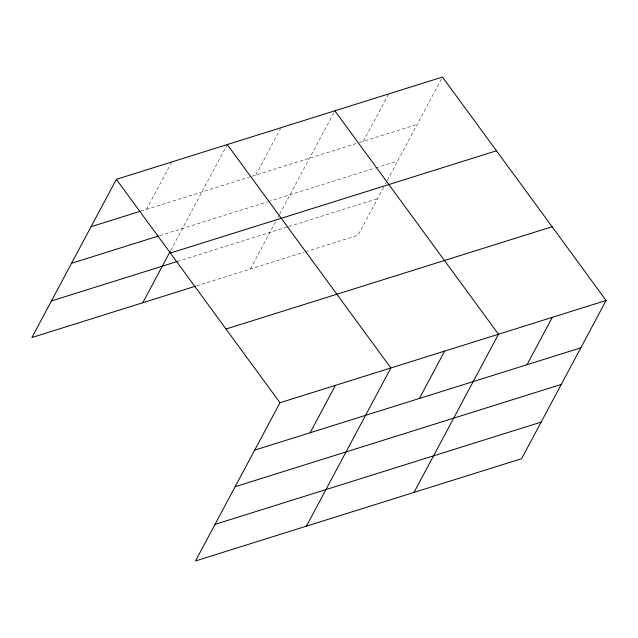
<?xml version="1.0" encoding="UTF-8"?>
<svg xmlns="http://www.w3.org/2000/svg" width="638" height="638" viewBox="0 0 638 638"><rect width="100%" height="100%" fill="white"/><g stroke="black" fill="none" stroke-linecap="round" stroke-linejoin="round"><path stroke-width="0.48" stroke-dasharray="3.19 2.39" d="M146.509 209.32L171.805 161.94M170.729 250.415L227.248 144.555M255.758 175.059L280.584 128.565M250.391 269.005L275.536 221.92M277.873 217.542L279.277 214.91M279.747 214.033L334.862 110.813M363.373 141.309L388.67 93.938M383.613 187.293L358.006 235.262L305.139 251.835M385.488 183.792L386.891 181.16M387.362 180.283L442.477 77.062M140.878 211.082L251.037 176.535M251.978 176.24L358.652 142.792M359.593 142.497L417.18 124.434M159.875 235.574L267.386 201.863M268.327 201.568L375 168.113M375.941 167.818L397.649 161.007M177.404 261.444L287.858 226.809M288.799 226.514L377.536 198.689M196.584 285.88L304.198 252.138"/><path stroke-width="0.96" d="M606.1 300.474L279.994 402.738L195.523 560.938L521.629 458.674L606.1 300.474L442.477 77.062L116.371 179.326L31.9 337.526L195.643 286.175M142.776 302.755L170.258 251.284M310.14 432.731L335.428 385.352M306.399 526.167L390.871 367.966L227.248 144.555M419.381 398.471L444.678 351.091M414.014 492.416L498.485 334.224L334.862 110.813M526.996 364.721L552.293 317.349M91.075 226.705L139.937 211.377M71.544 263.279L158.934 235.869M170.362 253.055L496.468 150.791M51.431 300.953L177.404 261.444M225.996 329.017L552.101 226.745M254.698 450.117L580.803 347.846M235.175 486.69L561.28 384.419M215.054 524.364L541.16 422.101M116.371 179.326L279.994 402.738"/></g></svg>
